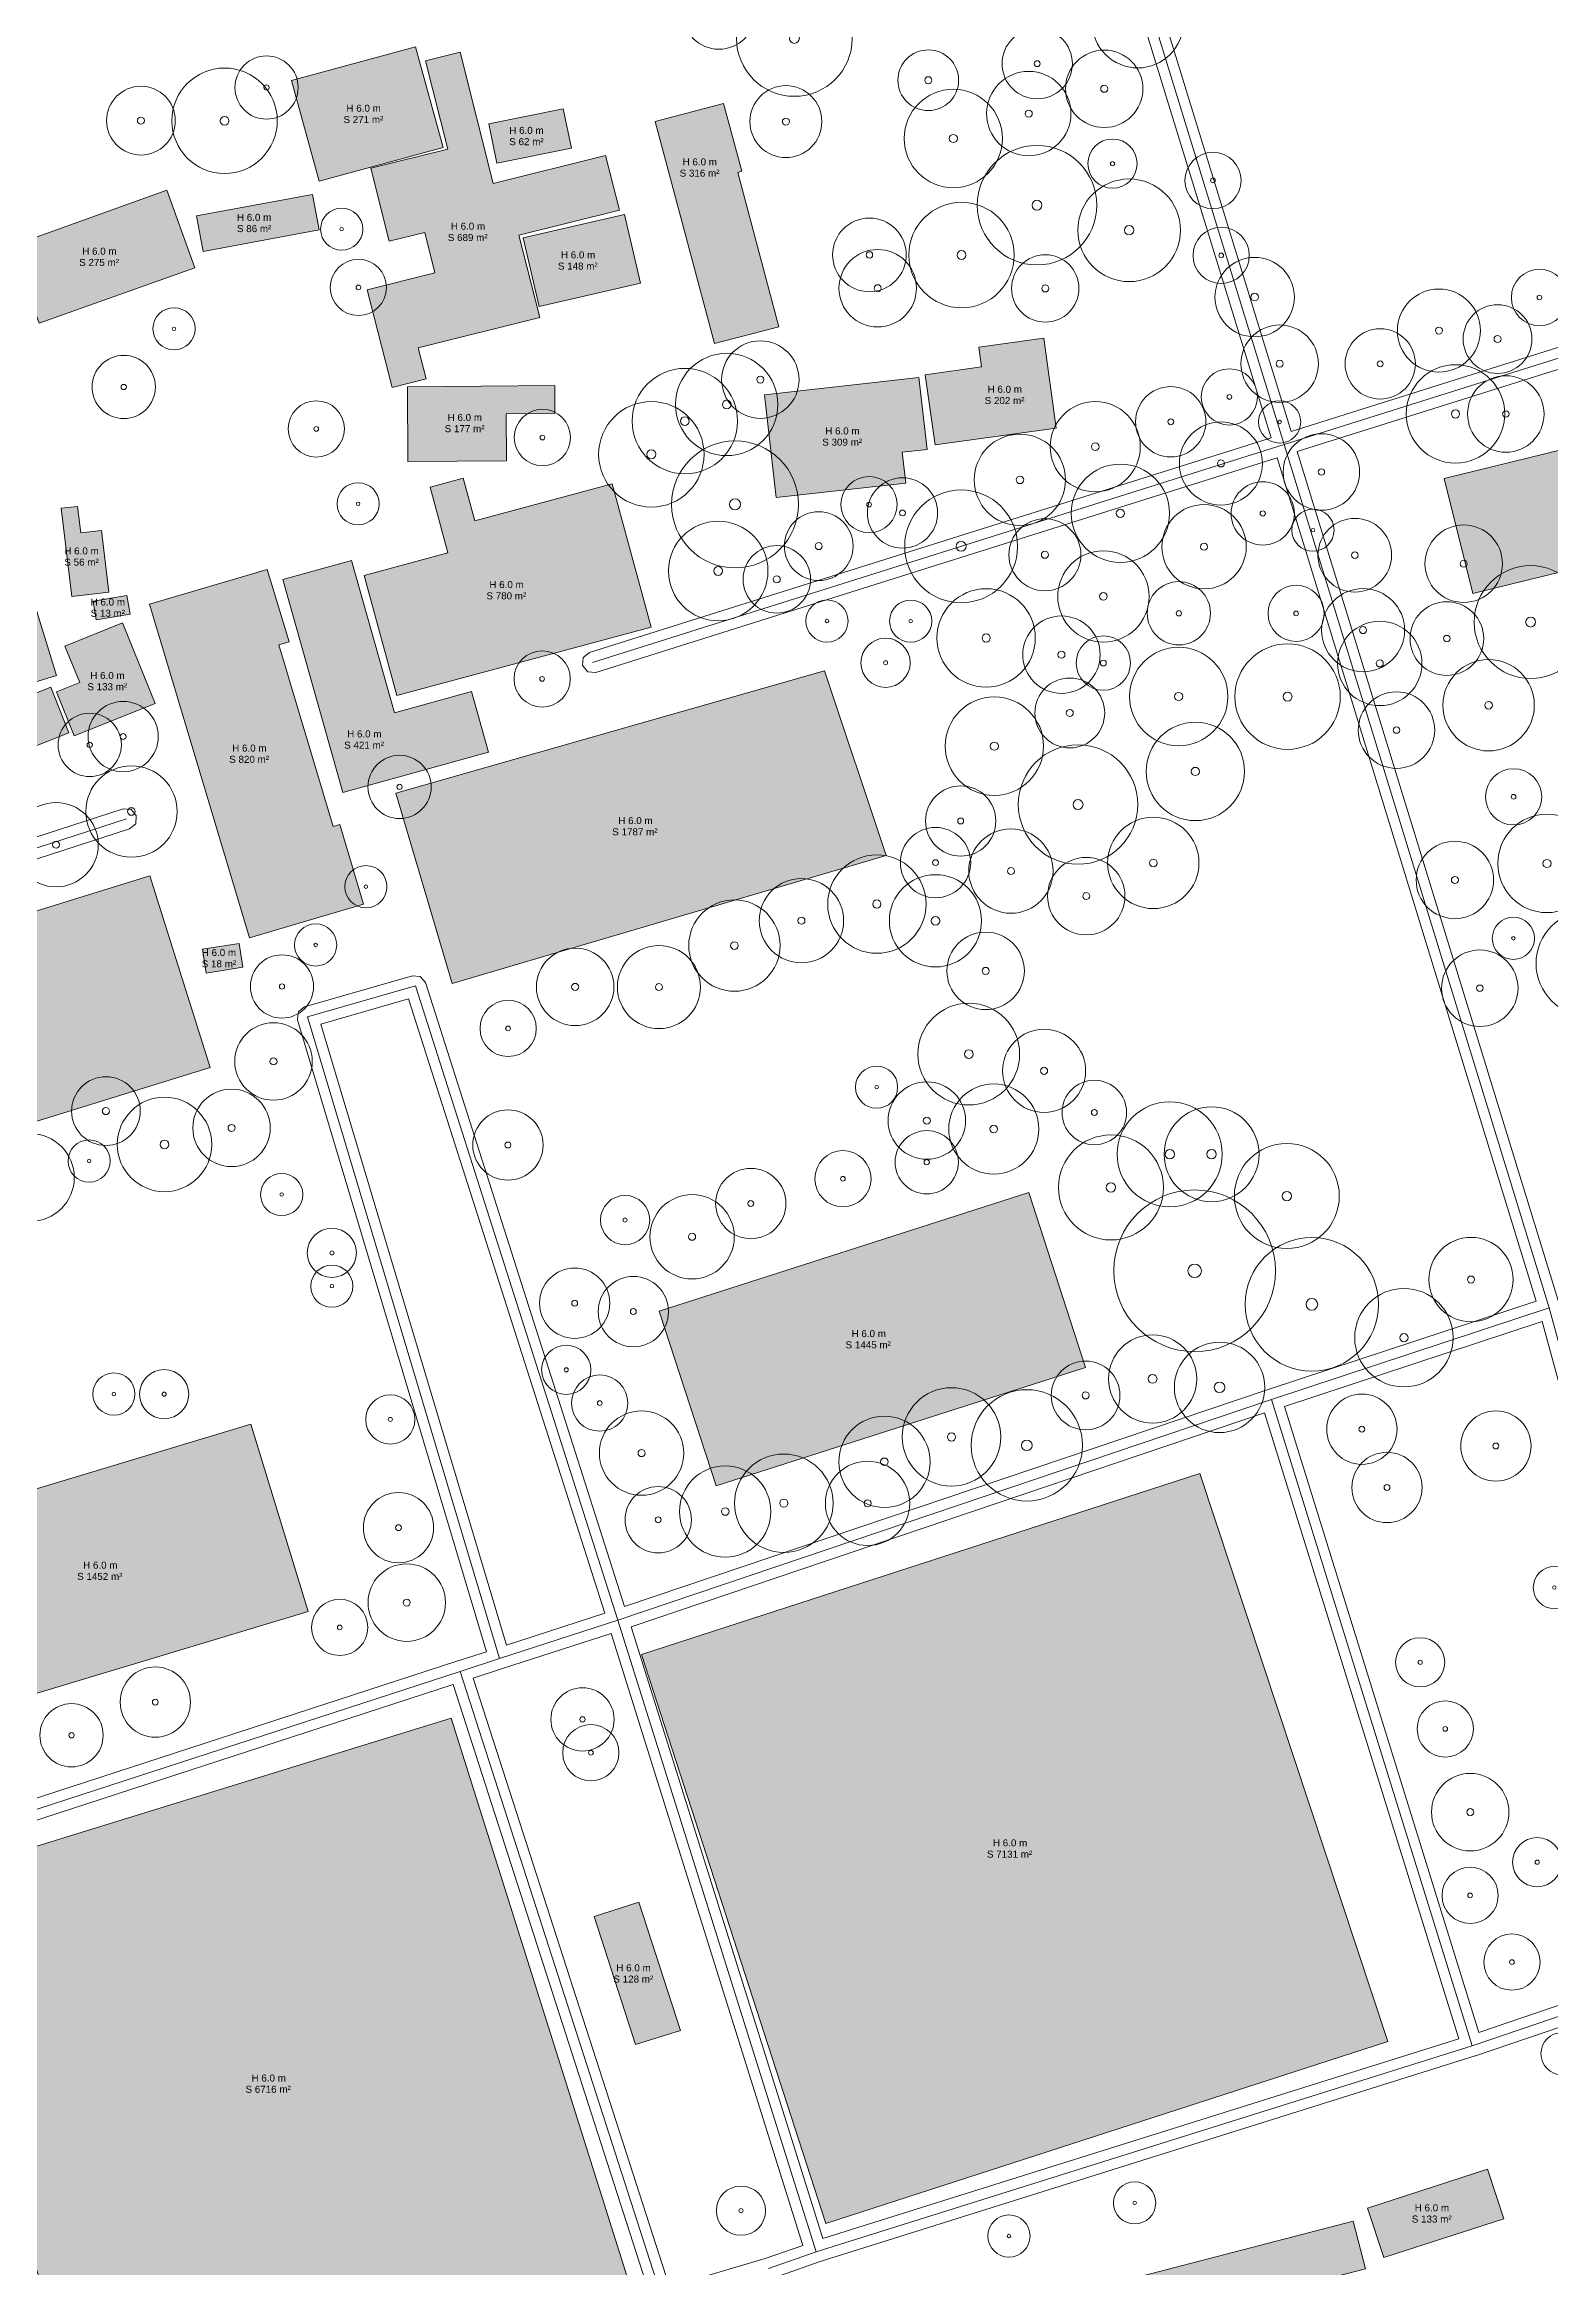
# Model space of a CAD drawing. Header units: metres. Extents: x 0 to 1612, y 0 to 1403.
# Drawn here: x 487.3 to 701.6, y 429.1 to 745.4 of the extents above; entities that cross this region are included whole.
import ezdxf

# ---------------------------------------------------------------- set-up
doc = ezdxf.new("R2010")
doc.units = ezdxf.units.M
doc.header["$MEASUREMENT"] = 0
for name, color, linetype, lineweight, true_color in [('TPX_BUILDING_AREAS_TEXT', 7, 'CONTINUOUS', 0, 0x000000), ('TPX_BUILDING_HEIGHTS_TEXT', 7, 'CONTINUOUS', 0, 0x000000), ('TPX_BUILDINGS', 7, 'CONTINUOUS', 0, 0x000000), ('TPX_BUILDINGS_HATCH', 7, 'CONTINUOUS', 0, 0xf0f0f0), ('TPX_ROADS_AXES', 7, 'CONTINUOUS', 0, 0x323232), ('TPX_ROADS_CONTOURS', 7, 'CONTINUOUS', 0, 0x646464), ('TPX_VEGETATION_TREES_INDIVIDUAL', 7, 'CONTINUOUS', 0, 0x136734)]:
    doc.layers.add(name, color=color, linetype=linetype, lineweight=lineweight, true_color=true_color)
doc.styles.add('TPX_TEXTE', font='arial.ttf')

# ---------------------------------------------------------------- blocks, each defined once
blk = doc.blocks.new('TREETR005_CR059')
at = {"layer": 'TPX_VEGETATION_TREES_INDIVIDUAL'}
for radius in [5.91, 0.5]:
    blk.add_circle((0, 0, 0.04), radius, dxfattribs=at)
blk = doc.blocks.new('TREETR005_CR052')
at = {"layer": 'TPX_VEGETATION_TREES_INDIVIDUAL'}
for radius in [5.24, 0.458]:
    blk.add_circle((0, 0, 0.04), radius, dxfattribs=at)
blk = doc.blocks.new('TREETR004_CR046')
at = {"layer": 'TPX_VEGETATION_TREES_INDIVIDUAL'}
for radius in [4.59, 0.417]:
    blk.add_circle((0, 0, 0.04), radius, dxfattribs=at)
blk = doc.blocks.new('TREETR007_CR075')
at = {"layer": 'TPX_VEGETATION_TREES_INDIVIDUAL'}
for radius in [7.47, 0.667]:
    blk.add_circle((0, 0, 0.04), radius, dxfattribs=at)
blk = doc.blocks.new('TREETR003_CR035')
at = {"layer": 'TPX_VEGETATION_TREES_INDIVIDUAL'}
for radius in [3.5, 0.292]:
    blk.add_circle((0, 0, 0.04), radius, dxfattribs=at)
blk = doc.blocks.new('TREETR007_CR073')
at = {"layer": 'TPX_VEGETATION_TREES_INDIVIDUAL'}
for radius in [7.3, 0.667]:
    blk.add_circle((0, 0, 0.04), radius, dxfattribs=at)
blk = doc.blocks.new('TREETR005_CR048')
at = {"layer": 'TPX_VEGETATION_TREES_INDIVIDUAL'}
for radius in [4.8, 0.5]:
    blk.add_circle((0, 0, 0.04), radius, dxfattribs=at)
blk = doc.blocks.new('TREETR008_CR090')
at = {"layer": 'TPX_VEGETATION_TREES_INDIVIDUAL'}
for radius in [9.03, 0.792]:
    blk.add_circle((0, 0, 0.04), radius, dxfattribs=at)
blk = doc.blocks.new('TREETR004_CR047')
at = {"layer": 'TPX_VEGETATION_TREES_INDIVIDUAL'}
for radius in [4.72, 0.417]:
    blk.add_circle((0, 0, 0.04), radius, dxfattribs=at)
blk = doc.blocks.new('TREETR006_CR063')
at = {"layer": 'TPX_VEGETATION_TREES_INDIVIDUAL'}
for radius in [6.27, 0.625]:
    blk.add_circle((0, 0, 0.04), radius, dxfattribs=at)
blk = doc.blocks.new('TREETR005_CR050')
at = {"layer": 'TPX_VEGETATION_TREES_INDIVIDUAL'}
for radius in [4.97, 0.5]:
    blk.add_circle((0, 0, 0.04), radius, dxfattribs=at)
blk = doc.blocks.new('TREETR005_CR051')
at = {"layer": 'TPX_VEGETATION_TREES_INDIVIDUAL'}
for radius in [5.12, 0.5]:
    blk.add_circle((0, 0, 0.04), radius, dxfattribs=at)
blk = doc.blocks.new('TREETR007_CR082')
at = {"layer": 'TPX_VEGETATION_TREES_INDIVIDUAL'}
for radius in [8.24, 0.708]:
    blk.add_circle((0, 0, 0.04), radius, dxfattribs=at)
blk = doc.blocks.new('TREETR005_CR057')
at = {"layer": 'TPX_VEGETATION_TREES_INDIVIDUAL'}
for radius in [5.65, 0.542]:
    blk.add_circle((0, 0, 0.04), radius, dxfattribs=at)
blk = doc.blocks.new('TREETR004_CR050')
at = {"layer": 'TPX_VEGETATION_TREES_INDIVIDUAL'}
for radius in [5, 0.417]:
    blk.add_circle((0, 0, 0.04), radius, dxfattribs=at)
blk = doc.blocks.new('TREETR006_CR066')
at = {"layer": 'TPX_VEGETATION_TREES_INDIVIDUAL'}
for radius in [6.56, 0.625]:
    blk.add_circle((0, 0, 0.04), radius, dxfattribs=at)
blk = doc.blocks.new('TREETR007_CR068')
at = {"layer": 'TPX_VEGETATION_TREES_INDIVIDUAL'}
for radius in [6.75, 0.667]:
    blk.add_circle((0, 0, 0.04), radius, dxfattribs=at)
blk = doc.blocks.new('TREETR008_CR064')
at = {"layer": 'TPX_VEGETATION_TREES_INDIVIDUAL'}
for radius in [6.43, 0.75]:
    blk.add_circle((0, 0, 0.04), radius, dxfattribs=at)
blk = doc.blocks.new('TREETR005_CR060')
at = {"layer": 'TPX_VEGETATION_TREES_INDIVIDUAL'}
for radius in [6, 0.5]:
    blk.add_circle((0, 0, 0.04), radius, dxfattribs=at)
blk = doc.blocks.new('TREETR007_CR080')
at = {"layer": 'TPX_VEGETATION_TREES_INDIVIDUAL'}
for radius in [8.03, 0.708]:
    blk.add_circle((0, 0, 0.04), radius, dxfattribs=at)
blk = doc.blocks.new('TREETR007_CR085')
at = {"layer": 'TPX_VEGETATION_TREES_INDIVIDUAL'}
for radius in [8.5, 0.708]:
    blk.add_circle((0, 0, 0.04), radius, dxfattribs=at)
blk = doc.blocks.new('TREETR005_CR065')
at = {"layer": 'TPX_VEGETATION_TREES_INDIVIDUAL'}
for radius in [6.5, 0.542]:
    blk.add_circle((0, 0, 0.04), radius, dxfattribs=at)
blk = doc.blocks.new('TREETR006_CR070')
at = {"layer": 'TPX_VEGETATION_TREES_INDIVIDUAL'}
for radius in [7, 0.583]:
    blk.add_circle((0, 0, 0.04), radius, dxfattribs=at)
blk = doc.blocks.new('TREETR005_CR064')
at = {"layer": 'TPX_VEGETATION_TREES_INDIVIDUAL'}
for radius in [6.41, 0.542]:
    blk.add_circle((0, 0, 0.04), radius, dxfattribs=at)
blk = doc.blocks.new('TREETR006_CR072')
at = {"layer": 'TPX_VEGETATION_TREES_INDIVIDUAL'}
for radius in [7.24, 0.625]:
    blk.add_circle((0, 0, 0.04), radius, dxfattribs=at)
blk = doc.blocks.new('TREETR004_CR045')
at = {"layer": 'TPX_VEGETATION_TREES_INDIVIDUAL'}
for radius in [4.5, 0.375]:
    blk.add_circle((0, 0, 0.04), radius, dxfattribs=at)
blk = doc.blocks.new('TREETR006_CR073')
at = {"layer": 'TPX_VEGETATION_TREES_INDIVIDUAL'}
for radius in [7.28, 0.625]:
    blk.add_circle((0, 0, 0.04), radius, dxfattribs=at)
blk = doc.blocks.new('TREETR006_CR075')
at = {"layer": 'TPX_VEGETATION_TREES_INDIVIDUAL'}
for radius in [7.5, 0.625]:
    blk.add_circle((0, 0, 0.04), radius, dxfattribs=at)
blk = doc.blocks.new('TREETR003_CR030')
at = {"layer": 'TPX_VEGETATION_TREES_INDIVIDUAL'}
for radius in [3, 0.25]:
    blk.add_circle((0, 0, 0.04), radius, dxfattribs=at)
blk = doc.blocks.new('TREETR004_CR039')
at = {"layer": 'TPX_VEGETATION_TREES_INDIVIDUAL'}
for radius in [3.87, 0.417]:
    blk.add_circle((0, 0, 0.04), radius, dxfattribs=at)
blk = doc.blocks.new('TREETR005_CR062')
at = {"layer": 'TPX_VEGETATION_TREES_INDIVIDUAL'}
for radius in [6.24, 0.542]:
    blk.add_circle((0, 0, 0.04), radius, dxfattribs=at)
blk = doc.blocks.new('TREETR008_CR079')
at = {"layer": 'TPX_VEGETATION_TREES_INDIVIDUAL'}
for radius in [7.92, 0.75]:
    blk.add_circle((0, 0, 0.04), radius, dxfattribs=at)
blk = doc.blocks.new('TREETR010_CR115')
at = {"layer": 'TPX_VEGETATION_TREES_INDIVIDUAL'}
for radius in [11.5, 0.958]:
    blk.add_circle((0, 0, 0.04), radius, dxfattribs=at)
blk = doc.blocks.new('TREETR003_CR040')
at = {"layer": 'TPX_VEGETATION_TREES_INDIVIDUAL'}
for radius in [4, 0.333]:
    blk.add_circle((0, 0, 0.04), radius, dxfattribs=at)
blk = doc.blocks.new('TREETR005_CR049')
at = {"layer": 'TPX_VEGETATION_TREES_INDIVIDUAL'}
for radius in [4.89, 0.5]:
    blk.add_circle((0, 0, 0.04), radius, dxfattribs=at)
blk = doc.blocks.new('TREETR006_CR067')
at = {"layer": 'TPX_VEGETATION_TREES_INDIVIDUAL'}
for radius in [6.72, 0.625]:
    blk.add_circle((0, 0, 0.04), radius, dxfattribs=at)
blk = doc.blocks.new('TREETR008_CR095')
at = {"layer": 'TPX_VEGETATION_TREES_INDIVIDUAL'}
for radius in [9.5, 0.833]:
    blk.add_circle((0, 0, 0.04), radius, dxfattribs=at)
blk = doc.blocks.new('TREETR005_CR054')
at = {"layer": 'TPX_VEGETATION_TREES_INDIVIDUAL'}
for radius in [5.44, 0.458]:
    blk.add_circle((0, 0, 0.04), radius, dxfattribs=at)
blk = doc.blocks.new('TREETR006_CR071')
at = {"layer": 'TPX_VEGETATION_TREES_INDIVIDUAL'}
for radius in [7.08, 0.625]:
    blk.add_circle((0, 0, 0.04), radius, dxfattribs=at)
blk = doc.blocks.new('TREETR005_CR043')
at = {"layer": 'TPX_VEGETATION_TREES_INDIVIDUAL'}
for radius in [4.32, 0.5]:
    blk.add_circle((0, 0, 0.04), radius, dxfattribs=at)
blk = doc.blocks.new('TREETR005_CR055')
at = {"layer": 'TPX_VEGETATION_TREES_INDIVIDUAL'}
for radius in [5.51, 0.5]:
    blk.add_circle((0, 0, 0.04), radius, dxfattribs=at)

msp = doc.modelspace()

# ---------------------------------------------------------------- hatches: boundary and pattern name
at = {"layer": 'TPX_BUILDINGS_HATCH'}
for points in [[(540.07, 745.05), (522.44, 740.24), (526.4, 725.93), (544.03, 730.73), (540.07, 745.05)], [(542.86, 712.88), (533.23, 710.48), (536.75, 696.57), (541.6, 697.78), (540.49, 702.22), (557.76, 706.53), (554.81, 718.22), (569.1, 721.79), (567.13, 729.57), (551.16, 725.6), (546.45, 744.25), (541.51, 743.02), (544.67, 730.49), (533.74, 727.77), (536.36, 717.37), (541.41, 718.62), (542.86, 712.88)], [(583.93, 736.99), (574.2, 734.43), (582.63, 702.82), (591.81, 705.22), (585.96, 727.17), (586.52, 727.32), (583.93, 736.99)], [(561.12, 736.2), (550.54, 734.06), (551.68, 728.48), (562.27, 730.62), (561.12, 736.2)], [(504.71, 724.62), (482.57, 716.69), (486.55, 705.7), (508.69, 713.61), (504.71, 724.62)], [(525.44, 724.02), (508.93, 720.97), (509.88, 715.92), (526.39, 718.98), (525.44, 724.02)], [(569.83, 721.17), (555.41, 717.85), (557.68, 708.11), (572.1, 711.43), (569.83, 721.17)], [(620.63, 699.49), (612.63, 698.37), (614.04, 688.4), (631.27, 690.79), (629.48, 703.57), (620.23, 702.29), (620.63, 699.49)], [(559.9, 696.83), (538.93, 696.68), (539.02, 686.02), (553.02, 686.13), (552.97, 692.82), (559.93, 692.88), (559.9, 696.83)], [(611.72, 698), (589.76, 695.53), (591.42, 680.92), (609.85, 682.98), (609.36, 687.36), (612.88, 687.77), (611.72, 698)], [(741.43, 697.09), (686.49, 683.63), (690.56, 667.27), (745.49, 680.74), (741.43, 697.09)], [(453.77, 670.69), (445.34, 668.12), (449.18, 655.69), (457.62, 658.26), (453.97, 670.04), (471.57, 675.41), (478.68, 652.44), (489.01, 655.6), (478.55, 689.39), (450.62, 680.86), (453.77, 670.69)], [(544.71, 673.04), (532.78, 669.83), (537.44, 652.74), (573.61, 662.47), (568.06, 682.87), (548.53, 677.61), (546.88, 683.68), (542.16, 682.41), (544.71, 673.04)], [(491.99, 679.66), (489.65, 679.39), (491.16, 666.84), (496.44, 667.47), (495.39, 676.22), (492.45, 675.87), (491.99, 679.66)], [(519, 670.7), (502.22, 665.73), (516.45, 618.27), (532.69, 623.08), (529.3, 634.4), (528.38, 634.12), (520.64, 659.94), (522.11, 660.37), (519, 670.7)], [(531, 671.95), (521.23, 669.25), (529.75, 638.95), (550.47, 644.7), (548.05, 653.31), (537.1, 650.27), (531, 671.95)], [(499.02, 666.98), (494.22, 666.18), (494.66, 663.51), (499.47, 664.33), (499.02, 666.98)], [(492.31, 654.6), (488.99, 653.26), (491.53, 647), (503.05, 651.63), (498.39, 663.07), (490.21, 659.78), (492.31, 654.6)], [(598.29, 656.28), (537.31, 638.84), (545.31, 611.77), (607.08, 629.98), (598.29, 656.28)], [(488.18, 653.93), (479.43, 650.48), (482.02, 643.99), (490.77, 647.43), (488.18, 653.93)], [(502.29, 627.12), (442.85, 608.69), (451.42, 581.42), (510.86, 599.83), (502.29, 627.12)], [(514.99, 617.48), (509.77, 616.66), (510.29, 613.27), (515.53, 614.1), (514.99, 617.48)], [(627.36, 582.06), (574.77, 565.18), (582.86, 540.32), (635.44, 557.17), (627.36, 582.06)], [(516.66, 549.08), (466.74, 534.05), (474.87, 507.4), (524.79, 522.45), (516.66, 549.08)], [(651.69, 542.08), (572.24, 516.34), (598.48, 435.38), (678.45, 461.28), (651.69, 542.08)], [(545.15, 507.27), (469.28, 483.86), (494.05, 403.18), (570.44, 427.06), (545.15, 507.27)], [(571.89, 481.09), (565.52, 479.07), (571.41, 460.83), (577.78, 462.86), (571.89, 481.09)], [(692.64, 443.12), (675.56, 437.59), (677.88, 430.53), (694.95, 436.06), (692.64, 443.12)], [(673.5, 435.7), (623.86, 422.84), (625.63, 416.09), (675.28, 428.94), (673.5, 435.7)]]:
    msp.add_hatch(color=256, dxfattribs=at).paths.add_polyline_path(points)

# ---------------------------------------------------------------- linework, layer by layer
at = {"layer": 'TPX_BUILDINGS', "elevation": 0.04}
for points in [[(540.07, 745.05), (522.44, 740.24), (526.4, 725.93), (544.03, 730.73)], [(542.86, 712.88), (533.23, 710.48), (536.75, 696.57), (541.6, 697.78), (540.49, 702.22), (557.76, 706.53), (554.81, 718.22), (569.1, 721.79), (567.13, 729.57), (551.16, 725.6), (546.45, 744.25), (541.51, 743.02), (544.67, 730.49), (533.74, 727.77), (536.36, 717.37), (541.41, 718.62)], [(583.93, 736.99), (574.2, 734.43), (582.63, 702.82), (591.81, 705.22), (585.96, 727.17), (586.52, 727.32)], [(561.12, 736.2), (550.54, 734.06), (551.68, 728.48), (562.27, 730.62)], [(504.71, 724.62), (482.57, 716.69), (486.55, 705.7), (508.69, 713.61)], [(525.44, 724.02), (508.93, 720.97), (509.88, 715.92), (526.39, 718.98)], [(569.83, 721.17), (555.41, 717.85), (557.68, 708.11), (572.1, 711.43)], [(620.63, 699.49), (612.63, 698.37), (614.04, 688.4), (631.27, 690.79), (629.48, 703.57), (620.23, 702.29)], [(559.9, 696.83), (538.93, 696.68), (539.02, 686.02), (553.02, 686.13), (552.97, 692.82), (559.93, 692.88)], [(611.72, 698), (589.76, 695.53), (591.42, 680.92), (609.85, 682.98), (609.36, 687.36), (612.88, 687.77)], [(741.43, 697.09), (686.49, 683.63), (690.56, 667.27), (745.49, 680.74)], [(453.77, 670.69), (445.34, 668.12), (449.18, 655.69), (457.62, 658.26), (453.97, 670.04), (471.57, 675.41), (478.68, 652.44), (489.01, 655.6), (478.55, 689.39), (450.62, 680.86)], [(544.71, 673.04), (532.78, 669.83), (537.44, 652.74), (573.61, 662.47), (568.06, 682.87), (548.53, 677.61), (546.88, 683.68), (542.16, 682.41)], [(491.99, 679.66), (489.65, 679.39), (491.16, 666.84), (496.44, 667.47), (495.39, 676.22), (492.45, 675.87)], [(519, 670.7), (502.22, 665.73), (516.45, 618.27), (532.69, 623.08), (529.3, 634.4), (528.38, 634.12), (520.64, 659.94), (522.11, 660.37)], [(531, 671.95), (521.23, 669.25), (529.75, 638.95), (550.47, 644.7), (548.05, 653.31), (537.1, 650.27)], [(499.02, 666.98), (494.22, 666.18), (494.66, 663.51), (499.47, 664.33)], [(492.31, 654.6), (488.99, 653.26), (491.53, 647), (503.05, 651.63), (498.39, 663.07), (490.21, 659.78)], [(598.29, 656.28), (537.31, 638.84), (545.31, 611.77), (607.08, 629.98)], [(488.18, 653.93), (479.43, 650.48), (482.02, 643.99), (490.77, 647.43)], [(502.29, 627.12), (442.85, 608.69), (451.42, 581.42), (510.86, 599.83)], [(514.99, 617.48), (509.77, 616.66), (510.29, 613.27), (515.53, 614.1)], [(627.36, 582.06), (574.77, 565.18), (582.86, 540.32), (635.44, 557.17)], [(516.66, 549.08), (466.74, 534.05), (474.87, 507.4), (524.79, 522.45)], [(651.69, 542.08), (572.24, 516.34), (598.48, 435.38), (678.45, 461.28)], [(545.15, 507.27), (469.28, 483.86), (494.05, 403.18), (570.44, 427.06)], [(571.89, 481.09), (565.52, 479.07), (571.41, 460.83), (577.78, 462.86)], [(692.64, 443.12), (675.56, 437.59), (677.88, 430.53), (694.95, 436.06)], [(673.5, 435.7), (623.86, 422.84), (625.63, 416.09), (675.28, 428.94)]]:
    msp.add_lwpolyline(points, close=True, dxfattribs=at)
at = {"layer": 'TPX_ROADS_AXES', "elevation": 0.03}
for points in [[(622.6, 822.08), (663.7, 688.44)], [(803.07, 732.31), (663.7, 688.44)], [(663.7, 688.44), (565.29, 657.45)], [(663.7, 688.44), (701.43, 565.64)], [(381.13, 596.98), (498.94, 635.19)], [(568.89, 521.23), (540.07, 611.45), (524.74, 607.04)], [(524.74, 607.04), (552.03, 515.75)], [(661.89, 552.6), (701.43, 565.64)], [(701.43, 565.64), (714.96, 516.08)], [(568.89, 521.23), (661.89, 552.6)], [(661.89, 552.6), (690.44, 460.65)], [(552.03, 515.75), (568.89, 521.23)], [(597.08, 431.35), (568.89, 521.23)], [(546.42, 513.93), (552.03, 515.75)], [(420.62, 473.01), (546.42, 513.93)], [(546.42, 513.93), (575.25, 424.52)], [(690.44, 460.65), (729.05, 473.78)], [(597.08, 431.35), (690.44, 460.65)], [(590.32, 428.99), (597.08, 431.35)]]:
    msp.add_lwpolyline(points, dxfattribs=at)
at = {"layer": 'TPX_ROADS_CONTOURS', "elevation": 0.03}
for points in [[(621.61, 820.19), (661.83, 689.42), (564.84, 658.88), (563.96, 658.15), (563.85, 657), (564.59, 656.12), (565.74, 656.02), (662.71, 686.55), (699.56, 566.61), (661.41, 554.02), (569.85, 523.14), (541.5, 611.91), (540.77, 612.77), (539.65, 612.89), (524.31, 608.48), (523.87, 608.12), (523.43, 607.76), (523.42, 607.75), (523.36, 607.19), (523.3, 606.62), (523.3, 606.61), (550.17, 516.72), (545.96, 515.36), (421.6, 474.9)], [(803.07, 238.42), (730.48, 474.22), (730.47, 474.25), (716.85, 515.15), (803.07, 545.15), (803.07, 548.13), (802.58, 548.15), (715.98, 518.02), (702.88, 566.04), (702.86, 566.08), (665.57, 687.45), (803.07, 730.73), (803.07, 733.7), (802.62, 733.74), (664.69, 690.32), (624.47, 821.1)], [(383.01, 596.01), (499.4, 633.77), (500.27, 634.51), (500.36, 635.66), (499.62, 636.53), (498.48, 636.62), (382.1, 598.87)], [(592.19, 428.05), (597.55, 429.92), (690.89, 459.22), (690.93, 459.23), (728.07, 471.86), (801.64, 232.88)]]:
    msp.add_lwpolyline(points, dxfattribs=at)
for points in [[(526.61, 606.02), (539.08, 609.61), (567.01, 522.2), (553.02, 517.65)], [(663.76, 551.63), (700.4, 563.72), (713.51, 515.68), (713.53, 515.6), (727.15, 474.72), (691.42, 462.57)], [(570.76, 520.28), (660.91, 550.69), (688.57, 461.64), (598.06, 433.23)], [(548.31, 512.97), (552.49, 514.32), (567.91, 519.34), (595.21, 432.28), (589.86, 430.42), (576.23, 426.38)], [(422.5, 472.04), (545.46, 512.04), (573.36, 425.5), (449.64, 386.72), (434.56, 434.13)]]:
    msp.add_lwpolyline(points, close=True, dxfattribs=at)

# ---------------------------------------------------------------- block references
at = {"layer": 'TPX_VEGETATION_TREES_INDIVIDUAL'}
for name, p in [('TREETR005_CR051', (583.27, 749.8, 0.04)), ('TREETR007_CR082', (594, 746.23, 0.04)), ('TREETR005_CR065', (642.87, 748.53, 0.04)), ('TREETR004_CR050', (628.56, 742.63, 0.04)), ('TREETR004_CR045', (518.89, 739.24, 0.04)), ('TREETR005_CR043', (613.06, 740.28, 0.04)), ('TREETR005_CR055', (638.09, 739.06, 0.04)), ('TREETR006_CR075', (512.92, 734.51, 0.04)), ('TREETR005_CR060', (627.36, 735.53, 0.04)), ('TREETR005_CR049', (501.01, 734.53, 0.04)), ('TREETR005_CR051', (592.79, 734.39, 0.04)), ('TREETR006_CR070', (616.62, 731.99, 0.04)), ('TREETR007_CR085', (628.53, 722.5, 0.04)), ('TREETR003_CR035', (639.27, 728.41, 0.04)), ('TREETR003_CR040', (653.57, 726.02, 0.04)), ('TREETR007_CR073', (641.64, 718.93, 0.04)), ('TREETR003_CR030', (529.59, 719.09, 0.04)), ('TREETR006_CR075', (617.79, 715.41, 0.04)), ('TREETR005_CR052', (604.68, 715.43, 0.04)), ('TREETR003_CR040', (654.74, 715.36, 0.04)), ('TREETR003_CR040', (531.96, 710.8, 0.04)), ('TREETR005_CR055', (605.86, 710.69, 0.04)), ('TREETR005_CR048', (629.7, 710.66, 0.04)), ('TREETR005_CR057', (659.5, 709.43, 0.04)), ('TREETR003_CR040', (700.03, 709.37, 0.04)), ('TREETR005_CR059', (685.72, 704.66, 0.04)), ('TREETR003_CR030', (505.73, 704.92, 0.04)), ('TREETR005_CR055', (663.06, 699.95, 0.04)), ('TREETR005_CR049', (694.06, 703.46, 0.04)), ('TREETR005_CR055', (589.16, 697.69, 0.04)), ('TREETR004_CR050', (677.37, 699.93, 0.04)), ('TREETR004_CR045', (498.57, 696.64, 0.04)), ('TREETR006_CR075', (578.42, 691.79, 0.04)), ('TREETR006_CR073', (584.38, 694.15, 0.04)), ('TREETR003_CR040', (655.9, 695.23, 0.04)), ('TREETR006_CR070', (688.08, 692.81, 0.04)), ('TREETR004_CR050', (647.56, 691.69, 0.04)), ('TREETR005_CR054', (695.24, 692.8, 0.04)), ('TREETR003_CR040', (525.97, 690.68, 0.04)), ('TREETR003_CR040', (558.15, 689.45, 0.04)), ('TREETR006_CR075', (573.65, 687.06, 0.04)), ('TREETR005_CR064', (636.82, 688.15, 0.04)), ('TREETR003_CR030', (663.05, 691.67, 0.04)), ('TREETR005_CR065', (626.09, 683.43, 0.04)), ('TREETR005_CR059', (654.7, 685.76, 0.04)), ('TREETR005_CR054', (669, 684.55, 0.04)), ('TREETR008_CR090', (585.56, 679.94, 0.04)), ('TREETR003_CR040', (604.63, 679.91, 0.04)), ('TREETR004_CR050', (609.39, 678.72, 0.04)), ('TREETR006_CR070', (640.39, 678.67, 0.04)), ('TREETR004_CR045', (660.65, 678.65, 0.04)), ('TREETR003_CR030', (531.92, 680.02, 0.04)), ('TREETR007_CR080', (617.73, 673.97, 0.04)), ('TREETR006_CR071', (583.16, 670.47, 0.04)), ('TREETR005_CR049', (597.47, 674, 0.04)), ('TREETR005_CR051', (629.65, 672.77, 0.04)), ('TREETR005_CR060', (652.3, 673.92, 0.04)), ('TREETR003_CR030', (667.8, 676.27, 0.04)), ('TREETR005_CR052', (673.75, 672.71, 0.04)), ('TREETR005_CR055', (689.25, 671.5, 0.04)), ('TREETR005_CR048', (591.5, 669.27, 0.04)), ('TREETR005_CR065', (637.98, 666.84, 0.04)), ('TREETR007_CR080', (698.77, 663.2, 0.04)), ('TREETR006_CR070', (621.29, 660.94, 0.04)), ('TREETR004_CR045', (648.71, 664.45, 0.04)), ('TREETR003_CR040', (665.4, 664.43, 0.04)), ('TREETR005_CR059', (674.93, 662.05, 0.04)), ('TREETR003_CR030', (598.64, 663.34, 0.04)), ('TREETR003_CR030', (610.56, 663.33, 0.04)), ('TREETR005_CR052', (686.85, 660.85, 0.04)), ('TREETR005_CR055', (632.01, 658.56, 0.04)), ('TREETR004_CR039', (637.97, 657.37, 0.04)), ('TREETR005_CR060', (677.31, 657.31, 0.04)), ('TREETR003_CR040', (558.11, 655.11, 0.04)), ('TREETR003_CR035', (606.98, 657.41, 0.04)), ('TREETR006_CR070', (648.69, 652.61, 0.04)), ('TREETR006_CR075', (664.19, 652.59, 0.04)), ('TREETR005_CR065', (692.79, 651.37, 0.04)), ('TREETR005_CR050', (633.19, 650.27, 0.04)), ('TREETR004_CR050', (498.49, 646.91, 0.04)), ('TREETR006_CR070', (622.46, 645.55, 0.04)), ('TREETR005_CR054', (679.68, 647.83, 0.04)), ('TREETR004_CR045', (493.73, 645.73, 0.04)), ('TREETR006_CR070', (651.06, 641.95, 0.04)), ('TREETR007_CR085', (634.37, 637.24, 0.04)), ('TREETR005_CR065', (499.67, 636.25, 0.04)), ('TREETR004_CR045', (537.82, 639.75, 0.04)), ('TREETR003_CR040', (696.35, 638.34, 0.04)), ('TREETR004_CR050', (617.67, 634.9, 0.04)), ('TREETR005_CR060', (488.94, 631.53, 0.04)), ('TREETR006_CR070', (701.1, 628.86, 0.04)), ('TREETR004_CR050', (614.09, 628.98, 0.04)), ('TREETR005_CR060', (624.82, 627.78, 0.04)), ('TREETR005_CR065', (645.08, 628.94, 0.04)), ('TREETR006_CR070', (605.74, 623.08, 0.04)), ('TREETR005_CR055', (635.54, 624.22, 0.04)), ('TREETR005_CR055', (687.99, 626.51, 0.04)), ('TREETR003_CR030', (533.03, 625.55, 0.04)), ('TREETR005_CR060', (595.01, 620.72, 0.04)), ('TREETR006_CR066', (614.08, 620.7, 0.04)), ('TREETR005_CR065', (585.47, 617.18, 0.04)), ('TREETR003_CR030', (525.87, 617.27, 0.04)), ('TREETR003_CR030', (696.32, 618.21, 0.04)), ('TREETR006_CR075', (707.04, 614.64, 0.04)), ('TREETR005_CR055', (562.81, 611.3, 0.04)), ('TREETR005_CR059', (574.73, 611.28, 0.04)), ('TREETR005_CR055', (621.22, 613.58, 0.04)), ('TREETR004_CR045', (521.09, 611.36, 0.04)), ('TREETR005_CR054', (691.54, 611.11, 0.04)), ('TREETR003_CR040', (553.27, 605.39, 0.04)), ('TREETR006_CR072', (618.82, 601.74, 0.04)), ('TREETR005_CR055', (519.88, 600.7, 0.04)), ('TREETR005_CR059', (629.54, 599.36, 0.04)), ('TREETR005_CR049', (496.03, 593.63, 0.04)), ('TREETR003_CR030', (605.7, 597.03, 0.04)), ('TREETR005_CR055', (612.85, 592.28, 0.04)), ('TREETR004_CR046', (636.69, 593.43, 0.04)), ('TREETR006_CR067', (504.37, 588.89, 0.04)), ('TREETR005_CR055', (513.91, 591.24, 0.04)), ('TREETR005_CR064', (622.38, 591.08, 0.04)), ('TREETR007_CR075', (647.41, 587.49, 0.04)), ('TREETR004_CR050', (553.24, 588.81, 0.04)), ('TREETR007_CR068', (653.37, 587.49, 0.04)), ('TREETR005_CR062', (485.29, 584.18, 0.04)), ('TREETR003_CR030', (493.64, 586.53, 0.04)), ('TREETR004_CR045', (612.84, 586.36, 0.04)), ('TREETR007_CR075', (639.05, 582.77, 0.04)), ('TREETR007_CR075', (664.08, 581.55, 0.04)), ('TREETR004_CR050', (587.8, 580.48, 0.04)), ('TREETR003_CR040', (600.91, 584.01, 0.04)), ('TREETR003_CR030', (521.05, 581.76, 0.04)), ('TREETR010_CR115', (650.96, 570.91, 0.04)), ('TREETR003_CR035', (569.91, 578.13, 0.04)), ('TREETR005_CR060', (579.45, 575.75, 0.04)), ('TREETR003_CR035', (528.19, 573.46, 0.04)), ('TREETR008_CR095', (667.64, 566.15, 0.04)), ('TREETR005_CR060', (690.29, 569.67, 0.04)), ('TREETR003_CR030', (528.18, 568.72, 0.04)), ('TREETR004_CR050', (562.74, 566.3, 0.04)), ('TREETR004_CR050', (571.09, 565.11, 0.04)), ('TREETR006_CR070', (680.74, 561.4, 0.04)), ('TREETR003_CR035', (561.54, 556.83, 0.04)), ('TREETR006_CR063', (644.98, 555.53, 0.04)), ('TREETR008_CR064', (654.51, 554.33, 0.04)), ('TREETR003_CR035', (504.32, 553.36, 0.04)), ('TREETR005_CR049', (635.44, 553.18, 0.04)), ('TREETR003_CR030', (497.17, 553.38, 0.04)), ('TREETR003_CR040', (566.3, 552.09, 0.04)), ('TREETR006_CR070', (616.36, 547.28, 0.04)), ('TREETR008_CR079', (627.08, 546.08, 0.04)), ('TREETR003_CR035', (536.5, 549.77, 0.04)), ('TREETR005_CR060', (572.25, 544.98, 0.04)), ('TREETR004_CR050', (674.76, 548.38, 0.04)), ('TREETR004_CR050', (693.83, 545.99, 0.04)), ('TREETR005_CR065', (606.82, 543.74, 0.04)), ('TREETR006_CR070', (592.5, 537.85, 0.04)), ('TREETR004_CR050', (678.33, 540.09, 0.04)), ('TREETR005_CR065', (584.16, 536.67, 0.04)), ('TREETR005_CR060', (604.42, 537.83, 0.04)), ('TREETR004_CR050', (537.67, 534.37, 0.04)), ('TREETR004_CR047', (574.62, 535.5, 0.04)), ('TREETR005_CR055', (538.84, 523.71, 0.04)), ('TREETR003_CR030', (702.15, 525.85, 0.04)), ('TREETR003_CR040', (529.3, 520.18, 0.04)), ('TREETR003_CR035', (683.06, 515.22, 0.04)), ('TREETR004_CR050', (503.06, 509.56, 0.04)), ('TREETR004_CR045', (491.14, 504.84, 0.04)), ('TREETR004_CR045', (563.85, 507.1, 0.04)), ('TREETR003_CR040', (686.62, 505.74, 0.04)), ('TREETR003_CR040', (565.04, 502.36, 0.04)), ('TREETR005_CR055', (690.18, 493.9, 0.04)), ('TREETR003_CR035', (699.71, 486.78, 0.04)), ('TREETR003_CR040', (690.16, 482.06, 0.04)), ('TREETR003_CR040', (696.11, 472.57, 0.04)), ('TREETR003_CR030', (703.24, 459.54, 0.04)), ('TREETR003_CR035', (586.4, 437.21, 0.04)), ('TREETR003_CR030', (642.42, 438.32, 0.04)), ('TREETR003_CR030', (624.54, 433.6, 0.04))]:
    msp.add_blockref(name, p, dxfattribs=at)

# ---------------------------------------------------------------- texts
at = {"layer": 'TPX_BUILDING_AREAS_TEXT', "style": 'TPX_TEXTE'}
for s, p in [('S 271 m²', (529.84, 734.19, 0.05)), ('S 62 m²', (553.43, 731.04, 0.05)), ('S 316 m²', (577.68, 726.56, 0.05)), ('S 86 m²', (514.68, 718.67, 0.05)), ('S 689 m²', (544.68, 717.41, 0.05)), ('S 275 m²', (492.23, 713.86, 0.05)), ('S 148 m²', (560.35, 713.34, 0.05)), ('S 202 m²', (621.08, 694.21, 0.05)), ('S 177 m²', (544.24, 690.21, 0.05)), ('S 309 m²', (597.97, 688.29, 0.05)), ('S 56 m²', (490.12, 671.22, 0.05)), ('S 780 m²', (550.18, 666.43, 0.05)), ('S 13 m²', (493.86, 663.95, 0.05)), ('S 133 m²', (493.39, 653.5, 0.05)), ('S 421 m²', (529.94, 645.19, 0.05)), ('S 820 m²', (513.58, 643.17, 0.05)), ('S 1787 m²', (568.09, 632.86, 0.05)), ('S 18 m²', (509.67, 614.08, 0.05)), ('S 1445 m²', (601.29, 559.88, 0.05)), ('S 1452 m²', (491.94, 526.94, 0.05)), ('S 7131 m²', (621.4, 487.43, 0.05)), ('S 128 m²', (568.25, 469.66, 0.05)), ('S 6716 m²', (515.9, 453.98, 0.05)), ('S 133 m²', (681.86, 435.52, 0.05))]:
    msp.add_text(s, height=1, dxfattribs=at).set_placement(p)
at = {"layer": 'TPX_BUILDING_HEIGHTS_TEXT', "style": 'TPX_TEXTE'}
for p in [(530.26, 735.79, 0.05), (553.43, 732.64, 0.05), (578.1, 728.16, 0.05), (514.68, 720.27, 0.05), (545.11, 719.01, 0.05), (492.66, 715.46, 0.05), (560.78, 714.94, 0.05), (621.5, 695.81, 0.05), (544.66, 691.81, 0.05), (598.39, 689.89, 0.05), (490.12, 672.82, 0.05), (550.6, 668.03, 0.05), (493.86, 665.55, 0.05), (493.81, 655.1, 0.05), (514, 644.77, 0.05), (530.36, 646.79, 0.05), (568.94, 634.46, 0.05), (509.67, 615.68, 0.05), (602.14, 561.48, 0.05), (492.79, 528.54, 0.05), (622.25, 489.03, 0.05), (568.67, 471.26, 0.05), (516.75, 455.58, 0.05), (682.28, 437.12, 0.05)]:
    msp.add_text('H 6.0 m', height=1, dxfattribs=at).set_placement(p)

doc.saveas('drawing.dxf')
